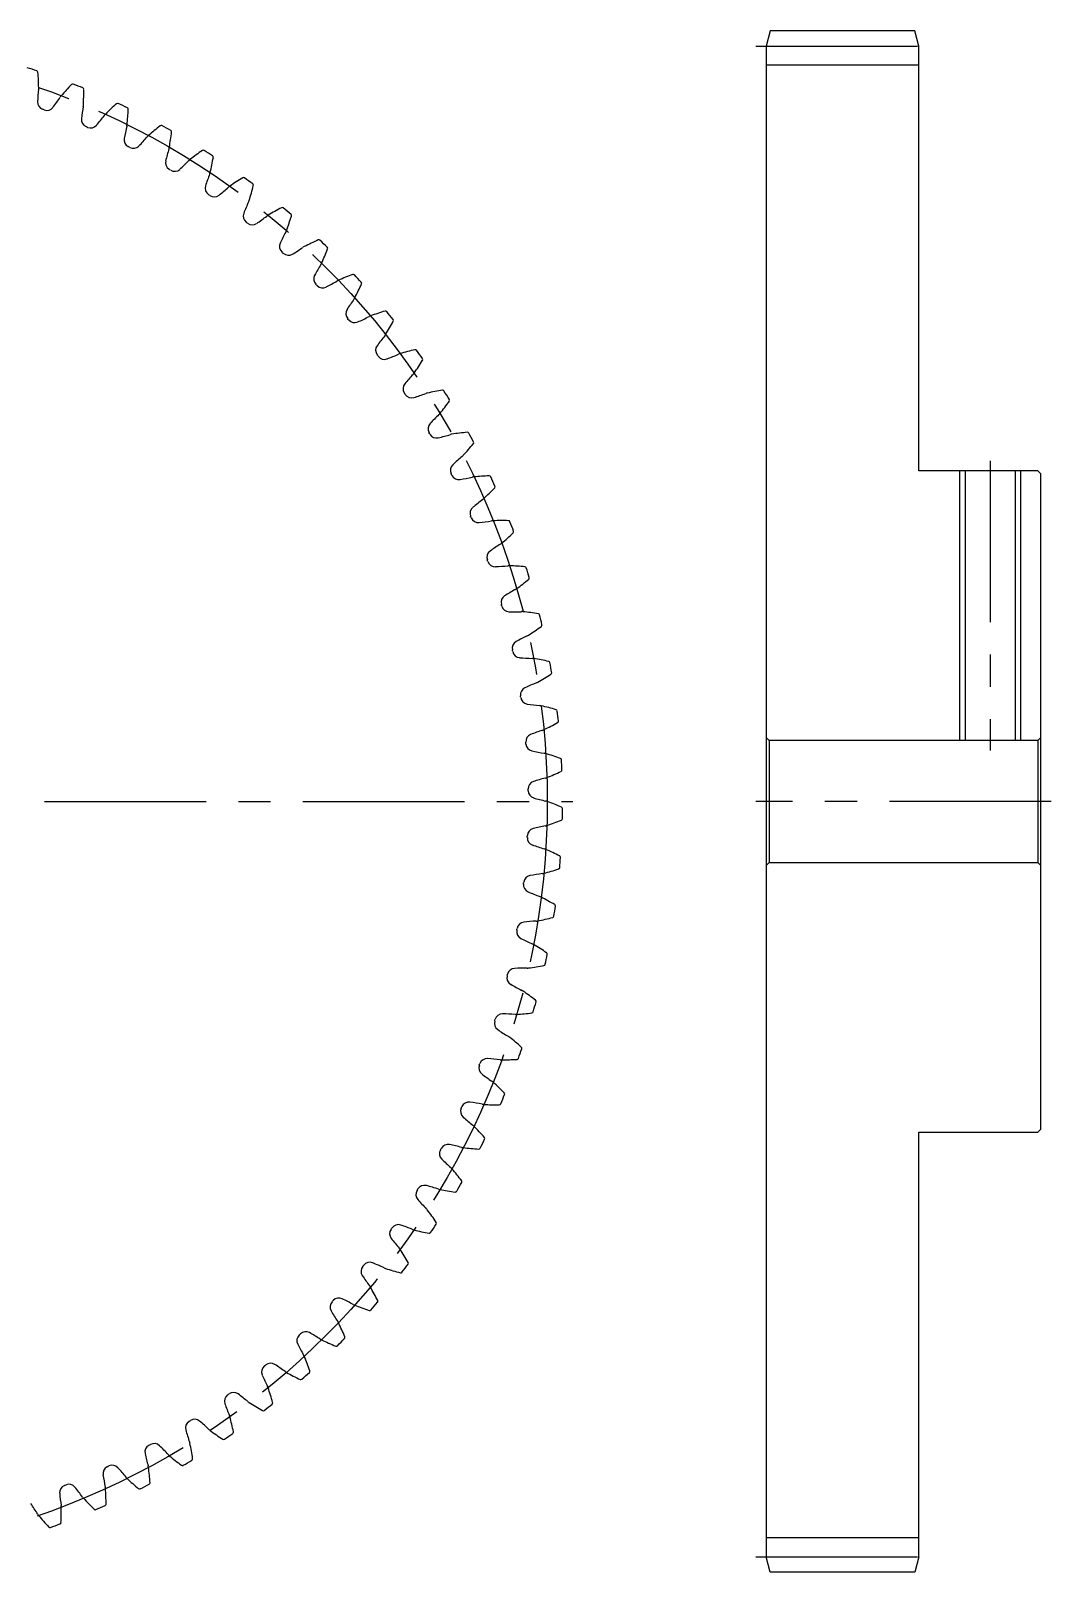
# Model space of a CAD drawing. Extents: x -1 to 200, y -8 to 162.
# Drawn here: x 99.3 to 199.5, y 10 to 161.5 of the extents above; entities that cross this region are included whole.
import ezdxf

# ---------------------------------------------------------------- set-up
doc = ezdxf.new("R2010")
doc.units = 0
doc.header["$LTSCALE"] = 0.5
doc.linetypes.add('CENTER', pattern=[50.8, 31.75, -6.35, 6.35, -6.35])
for name, color, linetype in [('MSM_CENTER', 1, 'CENTER'), ('MSM_CONTINUOUS', 7, 'CONTINUOUS'), ('MSM_NARROW', 5, 'CONTINUOUS')]:
    doc.layers.add(name, color=color, linetype=linetype)

msp = doc.modelspace()

# ---------------------------------------------------------------- linework, layer by layer
at = {"layer": 'MSM_CENTER'}
for p, q in [((170.5, 160), (187.5, 160)), ((193.5, 119.25), (193.5, 90.75)), ((-1, 85.75), (152.5, 85.75)), ((199.5, 85.75), (170.5, 85.75)), ((170.5, 11.5), (187.5, 11.5))]:
    msp.add_line(p, q, dxfattribs=at)
msp.add_circle((75.75, 85.75), 74.25, dxfattribs=at)
at = {"layer": 'MSM_CONTINUOUS'}
for p, q in [((171.9, 161.5), (171.5, 160)), ((186.1, 161.5), (171.9, 161.5)), ((186.5, 160), (186.1, 161.5)), ((171.5, 160), (171.5, 11.5)), ((186.5, 118.25), (186.5, 160)), ((186.5, 158.12), (171.5, 158.12)), ((198.2, 118.25), (186.5, 118.25)), ((191.04, 118.25), (191.04, 91.75)), ((195.96, 118.25), (195.96, 91.75)), ((198.5, 117.95), (198.2, 118.25)), ((198.5, 53.55), (198.5, 117.95)), ((171.5, 92.05), (171.8, 91.75)), ((171.8, 91.75), (171.8, 79.75)), ((198.2, 91.75), (171.8, 91.75)), ((198.2, 91.75), (198.5, 92.05)), ((198.2, 91.75), (198.2, 79.75)), ((171.8, 79.75), (171.5, 79.45)), ((171.8, 79.75), (198.2, 79.75)), ((198.5, 79.45), (198.2, 79.75)), ((186.5, 11.5), (186.5, 53.25)), ((186.5, 53.25), (198.2, 53.25)), ((198.2, 53.25), (198.5, 53.55)), ((186.5, 13.38), (171.5, 13.38)), ((171.9, 10), (171.5, 11.5)), ((186.5, 11.5), (186.1, 10)), ((186.1, 10), (171.9, 10))]:
    msp.add_line(p, q, dxfattribs=at)
for centre, radius, start, end in [((75.75, 85.75), 75.75, 71.4387, 72.1976), ((99.81, 157.42), 0.15, 4.4155, 71.4386), ((75.29, 155.52), 24.75, 0.9091, 4.4155), ((120.95, 138.9), 24.75, 135.5845, 139.0909), ((103.38, 156.12), 0.15, 68.5613, 135.5845), ((75.75, 85.75), 75.75, 67.8024, 68.5613), ((121.89, 153.35), 22, 173.7059, 176.9009), ((100.68, 154.5), 0.75, 176.9009, 250.0704), ((98.79, 155.9), 1.25, 353.6538, 0.9091), ((83.85, 167.19), 22, 323.0991, 326.2941), ((103.19, 154.29), 1.25, 139.0909, 146.3462), ((104.31, 155.75), 0.15, 0.7792, 67.8022), ((79.71, 155.41), 24.75, 357.2727, 0.7792), ((75.75, 85.75), 72.37, 69.9296, 70.0704), ((100.84, 154.43), 0.75, 249.9296, 323.0991), ((126.09, 150.28), 22, 170.0696, 173.2645), ((103.19, 154.29), 1.25, 350.0175, 357.2728), ((89, 166.52), 22, 319.4627, 322.6577), ((107.48, 152.42), 1.25, 135.4545, 142.7098), ((124.23, 135.93), 24.75, 131.9481, 135.4545), ((107.79, 154.22), 0.15, 64.9249, 131.9482), ((75.75, 85.75), 75.75, 64.166, 64.9249), ((84.12, 155.02), 24.75, 353.6364, 357.1428), ((108.69, 153.79), 0.15, 357.1428, 64.1659), ((104.99, 152.78), 0.75, 173.2646, 246.434), ((75.75, 85.75), 72.37, 66.2932, 66.434), ((105.15, 152.7), 0.75, 246.2932, 319.4627), ((130.08, 146.96), 22, 166.4332, 169.6282), ((107.48, 152.42), 1.25, 346.3811, 353.6364), ((127.32, 132.75), 24.75, 128.3117, 131.8182), ((112.07, 152.05), 0.15, 61.2886, 128.3118), ((75.75, 85.75), 75.75, 60.5296, 61.2886), ((88.5, 154.35), 24.75, 350, 353.5065), ((112.94, 151.57), 0.15, 353.5065, 60.5295), ((109.18, 150.79), 0.75, 169.6282, 242.7977), ((75.75, 85.75), 72.37, 62.6569, 62.7977), ((109.34, 150.7), 0.75, 242.6569, 315.8264), ((94.1, 165.51), 22, 315.8264, 319.0213), ((111.65, 150.27), 1.25, 131.8182, 139.0734), ((111.65, 150.27), 1.25, 342.7447, 350), ((113.24, 148.54), 0.75, 165.9918, 239.1613), ((133.85, 143.39), 22, 162.7969, 165.9918), ((99.12, 164.19), 22, 312.19, 315.385), ((115.67, 147.86), 1.25, 128.1818, 135.4371), ((130.2, 129.39), 24.75, 124.6754, 128.1818), ((116.2, 149.62), 0.15, 57.6522, 124.6754), ((75.75, 85.75), 75.75, 56.8933, 57.6522), ((92.83, 153.4), 24.75, 346.3636, 349.8701), ((117.04, 149.08), 0.15, 349.8699, 56.8932), ((75.75, 85.75), 72.37, 59.0205, 59.1613), ((113.39, 148.44), 0.75, 239.0205, 312.19), ((137.39, 139.59), 22, 159.1605, 162.3554), ((115.67, 147.86), 1.25, 339.1084, 346.3637), ((132.85, 125.85), 24.75, 121.039, 124.5455), ((120.17, 146.92), 0.15, 54.0158, 121.0391), ((75.75, 85.75), 75.75, 53.2569, 54.0158), ((117.14, 146.03), 0.75, 162.3555, 235.5249), ((104.05, 162.55), 22, 308.5537, 311.7486), ((119.53, 145.21), 1.25, 124.5454, 131.8007), ((97.08, 152.18), 24.75, 342.7273, 346.2337), ((120.98, 146.33), 0.15, 346.2335, 53.2568), ((75.75, 85.75), 72.37, 55.3842, 55.5249), ((117.29, 145.93), 0.75, 235.3842, 308.5536), ((140.68, 135.57), 22, 155.5241, 158.7191), ((119.53, 145.21), 1.25, 335.472, 342.7273), ((135.28, 122.14), 24.75, 117.4026, 120.9091), ((123.96, 143.98), 0.15, 50.3795, 117.4027), ((75.75, 85.75), 75.75, 49.6205, 50.3795), ((120.88, 143.29), 0.75, 158.7191, 231.8886), ((75.75, 85.75), 72.37, 51.7478, 51.8886), ((121.02, 143.17), 0.75, 231.7478, 304.9173), ((108.86, 160.6), 22, 304.9173, 308.1122), ((123.21, 142.31), 1.25, 120.9091, 128.1644), ((101.25, 150.7), 24.75, 339.0909, 342.5974), ((124.73, 143.34), 0.15, 342.5974, 49.6204), ((143.71, 131.35), 22, 151.8878, 155.0827), ((123.21, 142.31), 1.25, 331.8356, 339.0909), ((137.47, 118.29), 24.75, 113.7663, 117.2727), ((127.56, 140.81), 0.15, 46.7431, 113.7663), ((75.75, 85.75), 75.75, 45.9842, 46.7431), ((124.44, 140.31), 0.75, 155.0827, 228.2522), ((75.75, 85.75), 72.37, 48.1114, 48.2522), ((124.57, 140.19), 0.75, 228.1114, 301.2809), ((113.54, 158.35), 22, 301.2809, 304.4759), ((126.7, 139.19), 1.25, 117.2727, 124.528), ((105.32, 148.95), 24.75, 335.4545, 338.961), ((128.28, 140.12), 0.15, 338.961, 45.9841), ((146.47, 126.95), 22, 148.2514, 151.4463), ((126.7, 139.19), 1.25, 328.1993, 335.4546), ((127.8, 137.11), 0.75, 151.4464, 224.6158), ((75.75, 85.75), 72.37, 44.4751, 44.6158), ((127.93, 136.98), 0.75, 224.4751, 297.6445), ((118.07, 155.81), 22, 297.6446, 300.8395), ((129.99, 135.85), 1.25, 113.6364, 120.8916), ((139.41, 114.31), 24.75, 110.1299, 113.6364), ((130.94, 137.41), 0.15, 43.1067, 110.13), ((75.75, 85.75), 75.75, 42.3478, 43.1067), ((109.27, 146.95), 24.75, 331.8182, 335.3246), ((131.62, 136.68), 0.15, 335.3246, 42.3477), ((148.94, 122.38), 22, 144.615, 147.81), ((129.99, 135.85), 1.25, 324.5629, 331.8182), ((130.96, 133.7), 0.75, 147.81, 220.9795), ((122.43, 152.98), 22, 294.0082, 297.2031), ((133.06, 132.31), 1.25, 110, 117.2553), ((141.09, 110.22), 24.75, 106.4935, 110), ((134.11, 133.81), 0.15, 39.4704, 106.4936), ((75.75, 85.75), 75.75, 38.7114, 39.4704), ((75.75, 85.75), 72.37, 40.8387, 40.9795), ((131.07, 133.57), 0.75, 220.8387, 294.0082), ((113.08, 144.7), 24.75, 328.1818, 331.6883), ((134.74, 133.03), 0.15, 331.6881, 38.7113), ((133.89, 130.11), 0.75, 144.1736, 217.3431), ((151.12, 117.67), 22, 140.9787, 144.1736), ((133.06, 132.31), 1.25, 320.9266, 328.1818), ((75.75, 85.75), 72.37, 37.2023, 37.3431), ((133.99, 129.96), 0.75, 217.2023, 290.3718), ((126.6, 149.88), 22, 290.3718, 293.5668), ((135.89, 128.58), 1.25, 106.3636, 113.6189), ((142.51, 106.03), 24.75, 102.8572, 106.3636), ((116.75, 142.21), 24.75, 324.5455, 328.0519), ((137.04, 130.01), 0.15, 35.834, 102.8572), ((75.75, 85.75), 75.75, 35.0751, 35.834), ((137.62, 129.19), 0.15, 328.0517, 35.075), ((152.99, 112.82), 22, 137.3423, 140.5373), ((135.89, 128.58), 1.25, 317.2902, 324.5455), ((136.58, 126.33), 0.75, 140.5373, 213.7068), ((75.75, 85.75), 72.37, 33.566, 33.7068), ((136.68, 126.18), 0.75, 213.566, 286.7354), ((130.56, 146.53), 22, 286.7355, 289.9304), ((138.49, 124.68), 1.25, 102.7273, 109.9825), ((143.67, 101.75), 24.75, 99.2208, 102.7273), ((139.72, 126.03), 0.15, 32.1976, 99.2209), ((75.75, 85.75), 75.75, 31.4387, 32.1976), ((120.25, 139.5), 24.75, 320.9091, 324.4155), ((140.25, 125.18), 0.15, 324.4155, 31.4386), ((139.03, 122.39), 0.75, 136.9009, 210.0704), ((154.55, 107.87), 22, 133.7059, 136.9009), ((138.49, 124.68), 1.25, 313.6538, 320.9091), ((75.75, 85.75), 72.37, 29.9296, 30.0704), ((139.12, 122.23), 0.75, 209.9296, 283.0991), ((134.31, 142.93), 22, 283.0991, 286.2941), ((140.83, 120.62), 1.25, 99.0909, 106.3462), ((144.54, 97.41), 24.75, 95.5845, 99.0909), ((142.15, 121.89), 0.15, 28.5613, 95.5845), ((75.75, 85.75), 75.75, 27.8024, 28.5613), ((140.83, 120.62), 1.25, 310.0175, 317.2728), ((123.56, 136.57), 24.75, 317.2727, 320.7792), ((142.62, 121.01), 0.15, 320.779, 27.8022), ((141.23, 118.3), 0.75, 133.2646, 206.434), ((155.79, 102.83), 22, 130.0696, 133.2645), ((75.75, 85.75), 72.37, 26.2932, 26.434), ((141.31, 118.14), 0.75, 206.2932, 279.4627), ((137.82, 139.1), 22, 279.4627, 282.6577), ((142.91, 116.42), 1.25, 95.4545, 102.7098), ((145.14, 93.02), 24.75, 91.9481, 95.4545), ((144.31, 117.61), 0.15, 24.9249, 91.9482), ((75.75, 85.75), 75.75, 24.166, 24.9249), ((144.72, 116.7), 0.15, 317.1426, 24.1659), ((156.72, 97.72), 22, 126.4332, 129.6282), ((142.91, 116.42), 1.25, 306.3811, 313.6364), ((126.69, 133.43), 24.75, 313.6364, 317.1428), ((143.16, 114.08), 0.75, 129.6282, 202.7977), ((75.75, 85.75), 72.37, 22.6569, 22.7977), ((143.23, 113.92), 0.75, 202.6569, 275.8264), ((141.07, 135.06), 22, 275.8264, 279.0213), ((144.72, 112.1), 1.25, 91.8182, 99.0734), ((145.47, 88.61), 24.75, 88.3117, 91.8182), ((129.61, 130.1), 24.75, 310, 313.5065), ((146.19, 113.2), 0.15, 21.2886, 88.3118), ((75.75, 85.75), 75.75, 20.5296, 21.2886), ((146.55, 112.26), 0.15, 313.5063, 20.5295), ((157.31, 92.56), 22, 122.7969, 125.9918), ((144.72, 112.1), 1.25, 302.7447, 310), ((144.82, 109.75), 0.75, 125.9918, 199.1613), ((75.75, 85.75), 72.37, 19.0205, 19.1613), ((144.88, 109.58), 0.75, 199.0205, 272.19), ((144.07, 130.82), 22, 272.19, 275.385), ((146.25, 107.67), 1.25, 88.1818, 95.4371), ((145.51, 84.18), 24.75, 84.6754, 88.1818), ((132.32, 126.6), 24.75, 306.3636, 309.8701), ((147.79, 108.67), 0.15, 17.6522, 84.6754), ((75.75, 85.75), 75.75, 16.8933, 17.6522), ((148.09, 107.72), 0.15, 309.8699, 16.8932), ((157.58, 87.37), 22, 119.1605, 122.3554), ((146.25, 107.67), 1.25, 299.1084, 306.3637), ((146.21, 105.32), 0.75, 122.3555, 195.5249), ((75.75, 85.75), 72.37, 15.3842, 15.5249), ((146.25, 105.15), 0.75, 195.3842, 268.5536), ((146.79, 126.39), 22, 268.5537, 271.7486), ((147.5, 103.16), 1.25, 84.5455, 91.8007), ((145.27, 79.76), 24.75, 81.039, 84.5455), ((149.1, 104.06), 0.15, 14.0158, 81.0391), ((75.75, 85.75), 75.75, 13.2569, 14.0158), ((149.34, 103.09), 0.15, 306.2335, 13.2568), ((157.52, 82.18), 22, 115.5241, 118.7191), ((147.5, 103.16), 1.25, 295.472, 302.7273), ((134.79, 122.93), 24.75, 302.7273, 306.2337), ((147.31, 100.81), 0.75, 118.7191, 191.8886), ((75.75, 85.75), 72.37, 11.7478, 11.8886), ((147.34, 100.64), 0.75, 191.7478, 264.9173), ((149.23, 121.8), 22, 264.9173, 268.1122), ((148.46, 98.57), 1.25, 80.9091, 88.1644), ((144.75, 75.36), 24.75, 77.4026, 80.9091), ((150.11, 99.37), 0.15, 10.3795, 77.4027), ((75.75, 85.75), 75.75, 9.6205, 10.3795), ((157.13, 77), 22, 111.8878, 115.0827), ((148.46, 98.57), 1.25, 291.8356, 299.0909), ((137.03, 119.11), 24.75, 299.0909, 302.5974), ((150.29, 98.38), 0.15, 302.5974, 9.6204), ((148.12, 96.25), 0.75, 115.0827, 188.2522), ((75.75, 85.75), 72.37, 8.1114, 8.2522), ((148.14, 96.07), 0.75, 188.1114, 261.2809), ((151.36, 117.07), 22, 261.2809, 264.4759), ((149.13, 93.93), 1.25, 77.2727, 84.528), ((143.95, 71.01), 24.75, 73.7663, 77.2727), ((150.83, 94.63), 0.15, 6.7431, 73.7663), ((75.75, 85.75), 75.75, 5.9842, 6.7431), ((156.41, 71.86), 22, 108.2514, 111.4463), ((149.13, 93.93), 1.25, 288.1993, 295.4546), ((139.03, 115.16), 24.75, 295.4545, 298.961), ((150.94, 93.63), 0.15, 298.961, 5.9841), ((148.64, 91.63), 0.75, 111.4464, 184.6158), ((75.75, 85.75), 72.37, 4.4751, 4.6158), ((148.65, 91.46), 0.75, 184.4751, 257.6446), ((153.2, 112.21), 22, 257.6446, 260.8395), ((149.5, 89.26), 1.25, 73.6364, 80.8916), ((142.88, 66.71), 24.75, 70.1299, 73.6364), ((151.24, 89.85), 0.15, 3.1067, 70.13), ((75.75, 85.75), 75.75, 2.3478, 3.1067), ((155.36, 66.77), 22, 104.615, 107.81), ((149.5, 89.26), 1.25, 284.5629, 291.8182), ((140.76, 111.08), 24.75, 291.8182, 295.3246), ((151.29, 88.85), 0.15, 295.3246, 2.3477), ((148.86, 87), 0.75, 107.81, 180.9795), ((75.75, 85.75), 72.37, 0.8387, 0.9795), ((148.87, 86.82), 0.75, 180.8387, 254.0082), ((154.72, 107.25), 22, 254.0082, 257.2031), ((149.57, 84.58), 1.25, 70, 77.2553), ((141.54, 62.49), 24.75, 66.4935, 70), ((151.35, 85.05), 0.15, 359.4704, 66.4936), ((75.75, 85.75), 75.75, 358.7114, 359.4704), ((154, 61.76), 22, 100.9787, 104.1736), ((149.57, 84.58), 1.25, 280.9266, 288.1818), ((142.24, 106.91), 24.75, 288.1818, 291.6883), ((151.33, 84.05), 0.15, 291.6883, 358.7113), ((75.75, 85.75), 72.37, 357.2023, 357.3431), ((148.79, 82.18), 0.75, 177.2023, 250.3718), ((148.8, 82.36), 0.75, 104.1736, 177.3431), ((155.93, 102.2), 22, 250.3718, 253.5668), ((149.35, 79.9), 1.25, 66.3636, 73.6189), ((139.93, 58.37), 24.75, 62.8572, 66.3636), ((151.15, 80.26), 0.15, 355.834, 62.8572), ((143.45, 102.65), 24.75, 284.5455, 288.0519), ((151.07, 79.26), 0.15, 288.0517, 355.075), ((75.75, 85.75), 75.75, 355.0751, 355.834), ((148.41, 77.56), 0.75, 173.566, 246.7355), ((75.75, 85.75), 72.37, 353.566, 353.7068), ((148.43, 77.73), 0.75, 100.5373, 173.7068), ((152.32, 56.84), 22, 97.3423, 100.5373), ((149.35, 79.9), 1.25, 277.2902, 284.5455), ((156.81, 97.08), 22, 246.7355, 249.9304), ((148.83, 75.24), 1.25, 62.7273, 69.9825), ((138.06, 54.35), 24.75, 59.2208, 62.7273), ((144.38, 98.32), 24.75, 280.9091, 284.4155), ((150.51, 74.5), 0.15, 284.4155, 351.4386), ((75.75, 85.75), 75.75, 351.4387, 352.1976), ((150.65, 75.49), 0.15, 352.1976, 59.2209), ((147.75, 72.96), 0.75, 169.9296, 243.0991), ((75.75, 85.75), 72.37, 349.9296, 350.0704), ((147.78, 73.14), 0.75, 96.9009, 170.0704), ((150.33, 52.04), 22, 93.7059, 96.9009), ((148.83, 75.24), 1.25, 273.6538, 280.9091), ((157.36, 91.91), 22, 243.0991, 246.2941), ((148.02, 70.63), 1.25, 59.0909, 66.3462), ((135.94, 50.46), 24.75, 55.5845, 59.0909), ((149.64, 69.78), 0.15, 280.779, 347.8023), ((75.75, 85.75), 75.75, 347.8024, 348.5613), ((149.85, 70.76), 0.15, 348.5613, 55.5845), ((146.79, 68.42), 0.75, 166.2932, 239.4627), ((75.75, 85.75), 72.37, 346.2932, 346.434), ((146.83, 68.6), 0.75, 93.2645, 166.434), ((148.04, 47.38), 22, 90.0696, 93.2645), ((148.02, 70.63), 1.25, 270.0175, 277.2727), ((145.04, 93.94), 24.75, 277.2727, 280.7792), ((157.59, 86.73), 22, 239.4627, 242.6577), ((146.91, 66.08), 1.25, 55.4545, 62.7098), ((133.59, 46.72), 24.75, 51.9481, 55.4545), ((75.75, 85.75), 75.75, 344.166, 344.9249), ((148.75, 66.09), 0.15, 344.9249, 51.9481), ((145.55, 63.95), 0.75, 162.6569, 235.8264), ((75.75, 85.75), 72.37, 342.6569, 342.7977), ((145.6, 64.12), 0.75, 89.6282, 162.7977), ((145.47, 42.87), 22, 86.4332, 89.6282), ((146.91, 66.08), 1.25, 266.3811, 273.6364), ((145.42, 89.53), 24.75, 273.6364, 277.1428), ((148.48, 65.12), 0.15, 277.1426, 344.1659), ((157.49, 81.53), 22, 235.8264, 239.0213), ((145.52, 61.6), 1.25, 51.8182, 59.0734), ((130.99, 43.13), 24.75, 48.3117, 51.8182), ((75.75, 85.75), 75.75, 340.5296, 341.2886), ((147.35, 61.5), 0.15, 341.2886, 48.3118), ((144.03, 59.57), 0.75, 159.0205, 232.19), ((75.75, 85.75), 72.37, 339.0205, 339.1613), ((144.09, 59.74), 0.75, 85.9918, 159.1613), ((142.61, 38.54), 22, 82.7969, 85.9918), ((145.52, 61.6), 1.25, 262.7447, 270), ((145.52, 85.11), 24.75, 270, 273.5065), ((147.03, 60.55), 0.15, 273.5065, 340.5295), ((157.05, 76.36), 22, 232.19, 235.385), ((143.85, 57.23), 1.25, 48.1818, 55.4371), ((128.18, 39.71), 24.75, 44.6754, 48.1818), ((142.3, 55.45), 0.75, 82.3555, 155.5249), ((139.48, 34.39), 22, 79.1605, 82.3554), ((75.75, 85.75), 75.75, 336.8933, 337.6522), ((145.67, 57), 0.15, 337.6522, 44.6754), ((142.23, 55.29), 0.75, 155.3842, 228.5536), ((75.75, 85.75), 72.37, 335.3842, 335.5249), ((156.3, 71.22), 22, 228.5537, 231.7486), ((143.85, 57.23), 1.25, 259.1084, 266.3637), ((145.34, 80.68), 24.75, 266.3636, 269.8701), ((145.29, 56.08), 0.15, 269.8701, 336.8932), ((141.9, 52.96), 1.25, 44.5455, 51.8007), ((125.15, 36.48), 24.75, 41.039, 44.5455), ((75.75, 85.75), 72.37, 331.7478, 331.8886), ((140.25, 51.29), 0.75, 78.7191, 151.8886), ((136.09, 30.45), 22, 75.5241, 78.7191), ((141.9, 52.96), 1.25, 255.472, 262.7273), ((144.88, 76.28), 24.75, 262.7273, 266.2337), ((143.26, 51.73), 0.15, 266.2335, 333.2568), ((75.75, 85.75), 75.75, 333.2569, 334.0158), ((143.71, 52.63), 0.15, 334.0158, 41.0391), ((140.16, 51.14), 0.75, 151.7478, 224.9173), ((155.21, 66.14), 22, 224.9173, 228.1122), ((139.69, 48.83), 1.25, 40.9091, 48.1644), ((121.93, 33.44), 24.75, 37.4026, 40.9091), ((137.84, 47.12), 0.75, 148.1114, 221.2809), ((75.75, 85.75), 72.37, 328.1114, 328.2522), ((137.93, 47.27), 0.75, 75.0827, 148.2522), ((132.46, 26.74), 22, 71.8878, 75.0827), ((139.69, 48.83), 1.25, 251.8356, 259.0909), ((144.14, 71.91), 24.75, 259.0909, 262.5974), ((140.97, 47.52), 0.15, 262.5972, 329.6204), ((75.75, 85.75), 75.75, 329.6205, 330.3795), ((141.47, 48.38), 0.15, 330.3795, 37.4027), ((153.81, 61.14), 22, 221.2809, 224.4759), ((137.22, 44.85), 1.25, 37.2727, 44.528), ((118.52, 30.62), 24.75, 33.7663, 37.2727), ((135.37, 43.41), 0.75, 71.4464, 144.6158), ((128.61, 23.26), 22, 68.2514, 71.4463), ((75.75, 85.75), 75.75, 325.9842, 326.7431), ((138.97, 44.29), 0.15, 326.7431, 33.7663), ((135.26, 43.26), 0.75, 144.4751, 217.6445), ((75.75, 85.75), 72.37, 324.4751, 324.6158), ((152.09, 56.24), 22, 217.6446, 220.8395), ((137.22, 44.85), 1.25, 248.1993, 255.4546), ((143.12, 67.6), 24.75, 255.4545, 258.961), ((138.41, 43.46), 0.15, 258.961, 325.9841), ((134.5, 41.04), 1.25, 33.6364, 40.8916), ((114.94, 28.02), 24.75, 30.1299, 33.6364), ((132.45, 39.57), 0.75, 140.8387, 214.0082), ((75.75, 85.75), 72.37, 320.8387, 320.9795), ((132.56, 39.71), 0.75, 67.81, 140.9795), ((124.54, 20.03), 22, 64.615, 67.81), ((134.5, 41.04), 1.25, 244.5629, 251.8182), ((141.84, 63.37), 24.75, 251.8182, 255.3246), ((135.61, 39.57), 0.15, 255.3245, 322.3477), ((75.75, 85.75), 75.75, 322.3478, 323.1067), ((136.21, 40.37), 0.15, 323.1067, 30.13), ((150.06, 51.46), 22, 214.0082, 217.2031), ((131.55, 37.4), 1.25, 30, 37.2553), ((111.19, 25.65), 24.75, 26.4935, 30), ((129.41, 36.07), 0.75, 137.2023, 210.3718), ((75.75, 85.75), 72.37, 317.2023, 317.3431), ((129.53, 36.2), 0.75, 64.1736, 137.3431), ((120.27, 17.07), 22, 60.9787, 64.1736), ((75.75, 85.75), 75.75, 318.7114, 319.4704), ((133.21, 36.62), 0.15, 319.4704, 26.4936), ((147.74, 46.81), 22, 210.3718, 213.5668), ((131.55, 37.4), 1.25, 240.9266, 248.1818), ((140.28, 59.22), 24.75, 248.1818, 251.6883), ((132.56, 35.87), 0.15, 251.6883, 318.7113), ((75.75, 85.75), 72.37, 313.566, 313.7068), ((126.28, 32.89), 0.75, 60.5373, 133.7068), ((115.83, 14.39), 22, 57.3423, 60.5373), ((128.37, 33.96), 1.25, 26.3636, 33.6189), ((107.31, 23.52), 24.75, 22.8572, 26.3636), ((126.15, 32.76), 0.75, 133.566, 206.7355), ((145.13, 42.32), 22, 206.7355, 209.9304), ((128.37, 33.96), 1.25, 237.2902, 244.5455), ((138.47, 55.18), 24.75, 244.5455, 248.0519), ((129.28, 32.36), 0.15, 248.0517, 315.075), ((75.75, 85.75), 75.75, 315.0751, 315.834), ((129.98, 33.08), 0.15, 315.834, 22.8572), ((75.75, 85.75), 72.37, 309.9296, 310.0704), ((122.82, 29.79), 0.75, 56.9009, 130.0704), ((111.22, 11.99), 22, 53.7059, 56.9009), ((124.98, 30.72), 1.25, 22.7273, 29.9825), ((103.3, 21.64), 24.75, 19.2208, 22.7273), ((122.68, 29.68), 0.75, 129.9296, 203.0991), ((142.23, 38.01), 22, 203.0991, 206.2941), ((124.98, 30.72), 1.25, 233.6538, 240.9091), ((136.41, 51.26), 24.75, 240.9091, 244.4155), ((125.78, 29.08), 0.15, 244.4155, 311.4386), ((75.75, 85.75), 75.75, 311.4387, 312.1976), ((126.53, 29.74), 0.15, 312.1976, 19.2209), ((119.03, 26.81), 0.75, 126.2932, 199.4627), ((75.75, 85.75), 72.37, 306.2932, 306.434), ((119.18, 26.92), 0.75, 53.2645, 126.434), ((106.47, 9.89), 22, 50.0696, 53.2645), ((121.39, 27.71), 1.25, 19.0909, 26.3462), ((99.18, 20.03), 24.75, 15.5845, 19.0909), ((139.07, 33.89), 22, 199.4627, 202.6577), ((121.39, 27.71), 1.25, 230.0175, 237.2727), ((134.1, 47.49), 24.75, 237.2727, 240.7792), ((122.09, 26.02), 0.15, 240.7792, 307.8023), ((75.75, 85.75), 75.75, 307.8024, 308.5613), ((122.88, 26.64), 0.15, 308.5613, 15.5845), ((115.21, 24.18), 0.75, 122.6569, 195.8264), ((75.75, 85.75), 72.37, 302.6569, 302.7977), ((115.36, 24.28), 0.75, 49.6282, 122.7977), ((101.6, 8.09), 22, 46.4332, 49.6282), ((117.62, 24.94), 1.25, 15.4545, 22.7098), ((94.96, 18.67), 24.75, 11.9481, 15.4545), ((135.65, 29.98), 22, 195.8264, 199.0213), ((113.68, 22.4), 1.25, 11.8182, 19.0734), ((117.62, 24.94), 1.25, 226.3811, 233.6364), ((131.55, 43.86), 24.75, 233.6364, 237.1428), ((118.21, 23.2), 0.15, 237.1426, 304.1659), ((75.75, 85.75), 75.75, 304.166, 304.9249), ((119.03, 23.77), 0.15, 304.9249, 11.9482), ((111.22, 21.81), 0.75, 119.0205, 192.19), ((132, 26.29), 22, 192.19, 195.385), ((75.75, 85.75), 72.37, 299.0205, 299.1613), ((111.38, 21.89), 0.75, 45.9918, 119.1613), ((96.62, 6.61), 22, 42.7969, 45.9918), ((113.68, 22.4), 1.25, 222.7447, 230), ((128.78, 40.41), 24.75, 230, 233.5065), ((90.67, 17.59), 24.75, 8.3117, 11.8182), ((107.1, 19.68), 0.75, 115.3842, 188.5536), ((75.75, 85.75), 72.37, 295.3842, 295.5249), ((107.26, 19.76), 0.75, 42.3554, 115.5249), ((91.56, 5.45), 22, 39.1605, 42.3554), ((109.58, 20.12), 1.25, 8.1818, 15.4371), ((86.32, 16.78), 24.75, 4.6754, 8.1818), ((114.15, 20.63), 0.15, 233.5063, 300.5295), ((75.75, 85.75), 75.75, 300.5296, 301.2886), ((115.01, 21.15), 0.15, 301.2886, 8.3118), ((102.84, 17.83), 0.75, 111.7478, 184.9173), ((75.75, 85.75), 72.37, 291.7478, 291.8886), ((103.01, 17.9), 0.75, 38.7191, 111.8886), ((86.43, 4.6), 22, 35.5241, 38.7191), ((128.11, 22.85), 22, 188.5537, 191.7486), ((105.35, 18.11), 1.25, 4.5455, 11.8007), ((81.92, 16.25), 24.75, 1.039, 4.5455), ((109.58, 20.12), 1.25, 219.1084, 226.3637), ((125.8, 37.13), 24.75, 226.3636, 229.8701), ((109.95, 18.33), 0.15, 229.8701, 296.8932), ((75.75, 85.75), 75.75, 296.8933, 297.6522), ((110.84, 18.78), 0.15, 297.6522, 4.6754), ((81.26, 4.09), 22, 31.8878, 35.0827), ((124.02, 19.65), 22, 184.9173, 188.1122), ((105.35, 18.11), 1.25, 215.472, 222.7273), ((122.62, 34.06), 24.75, 222.7273, 226.2337), ((106.52, 16.69), 0.15, 294.0158, 1.0391), ((101, 16.37), 1.25, 211.8356, 219.0909), ((119.24, 31.19), 24.75, 219.0909, 222.5974), ((77.5, 16), 24.75, 357.4026, 0.9091), ((101, 16.37), 1.25, 0.9091, 8.1644), ((105.6, 16.29), 0.15, 226.2337, 293.2568), ((75.75, 85.75), 75.75, 293.2569, 294.0158), ((101.14, 14.54), 0.15, 222.5972, 289.6204), ((75.75, 85.75), 75.75, 289.6205, 290.3795), ((102.08, 14.88), 0.15, 290.3795, 357.4027)]:
    msp.add_arc(centre, radius, start, end, dxfattribs=at)
at = {"layer": 'MSM_NARROW'}
for p, q in [((190.5, 118.25), (190.5, 91.75)), ((196.5, 118.25), (196.5, 91.75))]:
    msp.add_line(p, q, dxfattribs=at)

doc.saveas('drawing.dxf')
